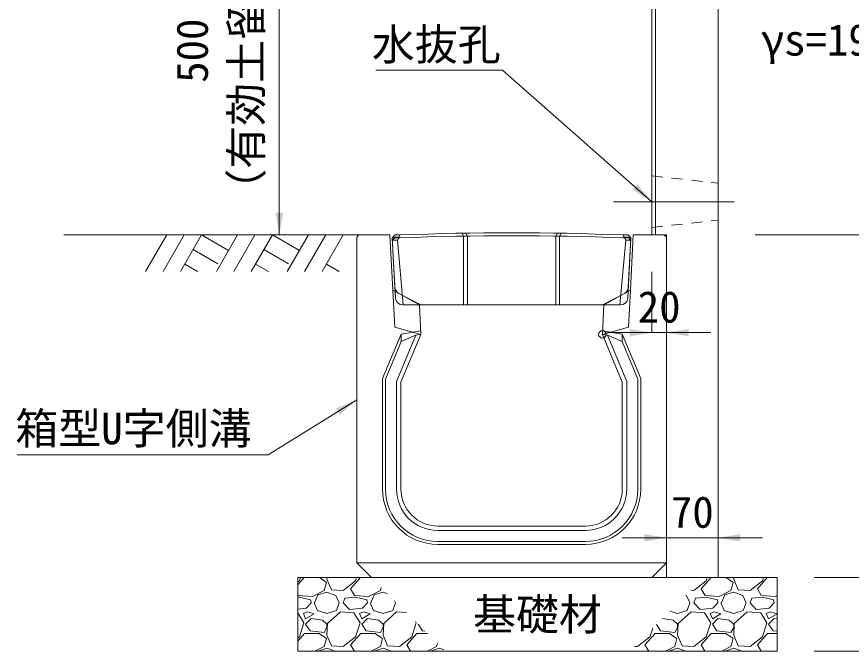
# Model space of a CAD drawing. Units: millimetres at full size. Extents: x 187207 to 255567, y 882048 to 905686.
# Drawn here: x 201053 to 202185, y 899690 to 900551 of the extents above; entities that cross this region are included whole.
import ezdxf
from ezdxf.enums import TextEntityAlignment as Align

# ---------------------------------------------------------------- set-up
doc = ezdxf.new("R2010")
doc.units = ezdxf.units.MM
doc.header["$LTSCALE"] = 20
doc.header["$PDMODE"] = 32
doc.header["$PDSIZE"] = 10
for name, pattern in [('DASHED', [7.5, 6, -1.5]), ('USER1', [28.575, 19.05, -3.175, 3.175, -3.175]), ('USER2', [1.35, 0.75, -0.6])]:
    doc.linetypes.add(name, pattern=pattern)
for name, color, linetype, lineweight in [('0_2', 7, 'Continuous', 20), ('パネックス', 2, 'Continuous', 13), ('基礎材', 7, 'Continuous', 15), ('寸法線', 7, 'Continuous', 13), ('引出線', 4, 'Continuous', 13), ('箱型U字側溝', 2, 'Continuous', 9), ('ﾊｯﾁﾝｸﾞ', 7, 'Continuous', 5)]:
    doc.layers.add(name, color=color, linetype=linetype, lineweight=lineweight)
doc.styles.add('ＭＳ ゴシック', font='')
doc.styles.get('ＭＳ ゴシック').set_extended_font_data('MS Gothic')

# ---------------------------------------------------------------- blocks, each defined once
blk = doc.blocks.new('filled_arrow')
at = {"color": 0, "linetype": 'Continuous', "lineweight": -2}
blk.add_solid([(7.5, 1.25), (0, 0), (7.5, -1.25)], dxfattribs=at)

msp = doc.modelspace()

# ---------------------------------------------------------------- linework, layer by layer
at = {"layer": '0_2'}
msp.add_line((201517.37, 900255.37), (201117.37, 900255.37), dxfattribs=at)
at = {"layer": 'パネックス', "lineweight": 5}
msp.add_line((201919.37, 900755.37), (201919.37, 900255.37), dxfattribs=at)
at = {"layer": 'パネックス'}
for p, q in [((202004.37, 900755.37), (202004.37, 899790.37)), ((201914.37, 900255.37), (201914.37, 900750.37)), ((201914.37, 900335.37), (201914.37, 900265.37)), ((201914.37, 900255.37), (201914.37, 900300.37)), ((201934.37, 900255.37), (201914.37, 900255.37)), ((201934.37, 899790.37), (201934.37, 900255.37)), ((202004.37, 899790.37), (201934.37, 899790.37)), ((201984.37, 899790.37), (201934.37, 899790.37))]:
    msp.add_line(p, q, dxfattribs=at)
at = {"layer": 'パネックス', "linetype": 'USER2', "lineweight": 9}
for p, q in [((201914.37, 900335.37), (202004.37, 900325.37)), ((201914.37, 900265.37), (202004.37, 900275.37))]:
    msp.add_line(p, q, dxfattribs=at)
at = {"layer": '基礎材'}
for p, q in [((201434.37, 899790.37), (201434.37, 899690.37)), ((201434.37, 899790.37), (202084.37, 899790.37)), ((202084.37, 899790.37), (202084.37, 899690.37)), ((201434.37, 899690.37), (202084.37, 899690.37))]:
    msp.add_line(p, q, dxfattribs=at)
at = {"layer": '寸法線'}
for p, q in [((201409.37, 900255.37), (201409.37, 900755.37)), ((201467.37, 900255.37), (201409.37, 900255.37)), ((202054.37, 900255.37), (202377.72, 900255.37)), ((201914.37, 900205.37), (201914.37, 900122.75)), ((201934.37, 900205.37), (201934.37, 900122.75)), ((201994.37, 900122.75), (201854.37, 900122.75)), ((201874.37, 899844.36), (202064.37, 899844.36)), ((201934.37, 899815.37), (201934.37, 899844.36)), ((202004.37, 899815.37), (202004.37, 899844.36)), ((202134.37, 899790.37), (202465.22, 899790.37)), ((202134.37, 899790.37), (202377.72, 899790.37)), ((202134.42, 899790.37), (202465.22, 899790.37)), ((202134.42, 899690.37), (202465.22, 899690.37))]:
    msp.add_line(p, q, dxfattribs=at)
at = {"layer": '寸法線', "linetype": 'USER1', "lineweight": 9}
msp.add_line((201862.52, 900300.37), (202026.23, 900300.37), dxfattribs=at)
at = {"layer": '引出線'}
for points in [[(201914.37, 900300.37), (201711.91, 900478.82), (201540.17, 900478.82)], [(201514.37, 900031.37), (201394.16, 899957.09), (201054.16, 899957.09)]]:
    msp.add_lwpolyline(points, dxfattribs=at)
at = {"layer": '箱型U字側溝'}
for p, q in [((201562.58, 900251.23), (201573.44, 900251.23)), ((201875.28, 900251.23), (201886.15, 900251.23)), ((201574.49, 900120.83), (201574.62, 900110.71)), ((201594.38, 900119.17), (201601.37, 900120.37)), ((201854.37, 900119.17), (201847.37, 900120.37)), ((201874.25, 900120.83), (201874.13, 900110.71)), ((201824.37, 899860.37), (201624.37, 899860.37)), ((201624.37, 899854.37), (201824.37, 899854.37)), ((201824.37, 899839.37), (201624.37, 899839.37)), ((201624.37, 899835.37), (201824.37, 899835.37)), ((201514.37, 899810.37), (201934.37, 899810.37))]:
    msp.add_line(p, q, dxfattribs=at)
at = {"layer": '箱型U字側溝', "lineweight": 18}
msp.add_line((201576.91, 900160.23), (201871.81, 900160.23), dxfattribs=at)
at = {"layer": '箱型U字側溝', "lineweight": 13}
msp.add_line((201824.37, 899860.37), (201624.37, 899860.37), dxfattribs=at)
for points in [[(201599.37, 900160.37), (201563.37, 900180.37), (201559.37, 900255.37), (201517.37, 900255.37), (201514.37, 900252.37), (201514.37, 899810.37), (201534.37, 899790.37), (201914.37, 899790.37), (201934.37, 899810.37), (201934.37, 900252.37), (201931.37, 900255.37), (201889.37, 900255.37), (201885.37, 900180.37), (201849.37, 900160.37), (201847.37, 900120.37), (201874.37, 900055.37), (201874.37, 899910.37)], [(201574.37, 899910.37), (201574.37, 900055.37), (201601.37, 900120.37), (201599.37, 900160.37)]]:
    msp.add_lwpolyline(points, dxfattribs=at)
at = {"layer": '箱型U字側溝', "lineweight": 18}
for points in [[(201566.15, 900184.19), (201562.58, 900251.23), (201566.36, 900255.23)], [(201573.36, 900255.23), (201566.36, 900255.23), (201562.58, 900251.23), (201566.92, 900169.69)], [(201881.8, 900169.69), (201886.15, 900251.23), (201882.36, 900255.23), (201875.36, 900255.23)], [(201882.36, 900255.23), (201886.15, 900251.23), (201882.57, 900184.19)], [(201877.24, 900175.87), (201847.46, 900160.23), (201601.27, 900160.23), (201571.49, 900175.87)]]:
    msp.add_lwpolyline(points, dxfattribs=at)
at = {"layer": '箱型U字側溝', "color": 5, "linetype": 'DASHED'}
for points in [[(201577.43, 900160.23), (201569.58, 900248.23), (201573.36, 900255.23)], [(201871.3, 900160.23), (201879.15, 900248.23), (201875.36, 900255.23)]]:
    msp.add_lwpolyline(points, dxfattribs=at)
at = {"layer": '箱型U字側溝'}
for points in [[(201657.3, 900257.64), (201659.36, 900253.67), (201659.36, 900160.23)], [(201664.36, 900160.23), (201664.36, 900253.75), (201662.3, 900257.72)], [(201784.36, 900160.23), (201784.36, 900253.75), (201786.42, 900257.72)], [(201789.36, 900160.23), (201789.36, 900253.67), (201791.42, 900257.64)], [(201574.37, 899910.37), (201574.37, 900055.37), (201601.37, 900120.37), (201601.12, 900125.4), (201574.49, 900120.83), (201549.37, 900060.36), (201549.37, 899910.37)], [(201553.37, 899910.37), (201553.37, 900059.56), (201574.67, 900110.83), (201594.38, 900119.17), (201568.37, 900056.57), (201568.37, 899910.37)], [(201899.37, 899910.37), (201899.37, 900060.36), (201874.25, 900120.83), (201847.63, 900125.4), (201847.37, 900120.37), (201874.37, 900055.37), (201874.37, 899910.37)], [(201854.37, 900119.17), (201874.13, 900110.71), (201895.37, 900059.56), (201895.37, 899910.37)], [(201880.37, 899910.37), (201880.37, 900056.57), (201854.37, 900119.17)]]:
    msp.add_lwpolyline(points, dxfattribs=at)
at = {"layer": '箱型U字側溝', "color": 5}
for points in [[(201566.36, 900252.32), (201571.74, 900252.23), (201569.58, 900248.23), (201562.73, 900248.34)], [(201882.36, 900252.32), (201876.98, 900252.23), (201879.15, 900248.23), (201885.99, 900248.34)]]:
    msp.add_lwpolyline(points, close=True, dxfattribs=at)
at = {"layer": '箱型U字側溝', "linetype": 'DASHED', "lineweight": 13}
for points in [[(201601.37, 900120.37), (201566.04, 900130.37), (201563.37, 900180.37)], [(201847.37, 900120.37), (201882.71, 900130.37), (201885.37, 900180.37)]]:
    msp.add_lwpolyline(points, dxfattribs=at)
at = {"layer": '箱型U字側溝', "lineweight": 18}
for centre, radius, start, end in [((201724.36, 896456.56), 3801.67, 87.72365, 92.27635), ((201576.14, 900184.72), 10, 183.05288, 242.29297), ((201872.59, 900184.72), 10, 297.70703, 356.94712), ((201576.91, 900170.23), 10, 183.05288, 270), ((201871.81, 900170.23), 10, 270, 356.94712)]:
    msp.add_arc(centre, radius, start, end, dxfattribs=at)
at = {"layer": '箱型U字側溝'}
for centre, radius, start, end in [((201724.36, 896456.56), 3797.67, 87.72245, 92.27755), ((201624.37, 899910.37), 75, 180, 270), ((201624.37, 899910.37), 71, 180, 270), ((201624.37, 899910.37), 56, 180, 270), ((201624.37, 899910.37), 50, 180, 270), ((201824.37, 899910.37), 71, 270, 0), ((201824.37, 899910.37), 56, 270, 0), ((201824.37, 899910.37), 75, 270, 0), ((201824.37, 899910.37), 50, 270, 0)]:
    msp.add_arc(centre, radius, start, end, dxfattribs=at)
at = {"layer": '箱型U字側溝', "lineweight": 13}
for centre, start, end in [((201624.37, 899910.37), 180, 270), ((201824.37, 899910.37), 270, 0)]:
    msp.add_arc(centre, 50, start, end, dxfattribs=at)
at = {"layer": '箱型U字側溝'}
msp.add_point((201847.37, 900120.37), dxfattribs=at)
at = {"layer": 'ﾊｯﾁﾝｸﾞ', "lineweight": 9}
for p, q in [((201256.81, 900255.37), (201228.17, 900205.75)), ((201280.44, 900255.37), (201251.79, 900205.75)), ((201304.06, 900255.37), (201275.41, 900205.75)), ((201304.06, 900255.37), (201340.63, 900234.26)), ((201352.81, 900255.37), (201324.17, 900205.75)), ((201376.44, 900255.37), (201347.79, 900205.75)), ((201400.06, 900255.37), (201371.41, 900205.75)), ((201400.06, 900255.37), (201436.62, 900234.26)), ((201448.81, 900255.37), (201420.16, 900205.75)), ((201472.43, 900255.37), (201443.79, 900205.75)), ((201496.06, 900255.37), (201467.41, 900205.75)), ((201292.64, 900235.59), (201326.05, 900216.3)), ((201388.63, 900235.59), (201422.05, 900216.3)), ((201281.21, 900215.8), (201298.63, 900205.75)), ((201377.21, 900215.8), (201394.63, 900205.75)), ((201473.21, 900215.8), (201490.63, 900205.75))]:
    msp.add_line(p, q, dxfattribs=at)
at = {"layer": 'ﾊｯﾁﾝｸﾞ'}
for p, q in [((201434.37, 899780.43), (201443.32, 899790.37)), ((201436.68, 899786.04), (201438.06, 899790.37)), ((201463.7, 899790.37), (201473.25, 899783.75)), ((201474.11, 899790.37), (201474.01, 899788.33)), ((201506.02, 899775.37), (201519.52, 899790.37)), ((201512.88, 899786.04), (201514.26, 899790.37)), ((201981.3, 899775.37), (201994.8, 899790.37)), ((201988.16, 899786.04), (201989.55, 899790.37)), ((202015.18, 899790.37), (202024.74, 899783.75)), ((202025.6, 899790.37), (202025.5, 899788.33)), ((202057.5, 899775.37), (202071, 899790.37)), ((202064.36, 899786.04), (202065.75, 899790.37)), ((201434.37, 899784.26), (201436.68, 899786.04)), ((201473.25, 899783.75), (201470.2, 899773.09)), ((201474.01, 899788.33), (201480.11, 899773.85)), ((201496.11, 899773.09), (201512.88, 899786.04)), ((201971.4, 899773.09), (201988.16, 899786.04)), ((202024.74, 899783.75), (202021.69, 899773.09)), ((202025.5, 899788.33), (202031.59, 899773.85)), ((202047.6, 899773.09), (202064.36, 899786.04)), ((201435.15, 899766.23), (201434.37, 899767.56)), ((201470.2, 899773.09), (201454.2, 899764.7)), ((201457.25, 899756.32), (201461.82, 899766.99)), ((201461.82, 899766.99), (201474.01, 899770.8)), ((201474.01, 899770.8), (201486.21, 899766.23)), ((201480.11, 899773.85), (201496.11, 899773.09)), ((201511.35, 899766.23), (201506.02, 899775.37)), ((201546.4, 899773.09), (201530.4, 899764.7)), ((201533.45, 899756.32), (201538.02, 899766.99)), ((201538.02, 899766.99), (201550.21, 899770.8)), ((201547.57, 899777.17), (201546.4, 899773.09)), ((201550.21, 899770.8), (201556.18, 899768.56)), ((201960.57, 899766.57), (201961.49, 899766.23)), ((201967.29, 899773.28), (201971.4, 899773.09)), ((201986.64, 899766.23), (201981.3, 899775.37)), ((202021.69, 899773.09), (202005.69, 899764.7)), ((202008.73, 899756.32), (202013.31, 899766.99)), ((202013.31, 899766.99), (202025.5, 899770.8)), ((202025.5, 899770.8), (202037.69, 899766.23)), ((202031.59, 899773.85), (202047.6, 899773.09)), ((202062.84, 899766.23), (202057.5, 899775.37)), ((201436.68, 899763.94), (201434.37, 899763.7)), ((201454.2, 899764.7), (201435.15, 899766.23)), ((201451.92, 899760.13), (201436.68, 899763.94)), ((201452.68, 899756.32), (201445.82, 899748.7)), ((201452.68, 899756.32), (201451.92, 899760.13)), ((201456.49, 899756.32), (201461.06, 899745.65)), ((201486.21, 899766.23), (201490.78, 899756.32)), ((201486.97, 899745.65), (201490.78, 899756.32)), ((201496.11, 899756.32), (201498.4, 899762.42)), ((201504.49, 899747.18), (201496.11, 899756.32)), ((201512.88, 899763.94), (201498.4, 899762.42)), ((201530.4, 899764.7), (201511.35, 899766.23)), ((201528.12, 899760.13), (201512.88, 899763.94)), ((201528.88, 899756.32), (201522.02, 899748.7)), ((201528.88, 899756.32), (201528.12, 899760.13)), ((201532.69, 899756.32), (201537.26, 899745.65)), ((201563.17, 899745.65), (201566.98, 899756.32)), ((201565.74, 899759), (201566.98, 899756.32)), ((201961.49, 899766.23), (201966.06, 899756.32)), ((201962.25, 899745.65), (201966.06, 899756.32)), ((201971.4, 899756.32), (201973.68, 899762.42)), ((201979.78, 899747.18), (201971.4, 899756.32)), ((201988.16, 899763.94), (201973.68, 899762.42)), ((202005.69, 899764.7), (201986.64, 899766.23)), ((202003.4, 899760.13), (201988.16, 899763.94)), ((202004.16, 899756.32), (201997.3, 899748.7)), ((202004.16, 899756.32), (202003.4, 899760.13)), ((202007.97, 899756.32), (202012.54, 899745.65)), ((202037.69, 899766.23), (202042.26, 899756.32)), ((202038.45, 899745.65), (202042.26, 899756.32)), ((202047.6, 899756.32), (202049.88, 899762.42)), ((202055.98, 899747.18), (202047.6, 899756.32)), ((202064.36, 899763.94), (202049.88, 899762.42)), ((202081.89, 899764.7), (202062.84, 899766.23)), ((202079.6, 899760.13), (202064.36, 899763.94)), ((202080.36, 899756.32), (202073.5, 899748.7)), ((202080.36, 899756.32), (202079.6, 899760.13)), ((202084.42, 899766.03), (202081.89, 899764.7)), ((202084.17, 899756.32), (202084.42, 899755.74)), ((201445.82, 899748.7), (201434.37, 899747.71)), ((201447.34, 899744.13), (201442.01, 899741.84)), ((201456.49, 899741.08), (201447.34, 899744.13)), ((201461.06, 899745.65), (201474.01, 899741.84)), ((201474.01, 899741.84), (201486.97, 899745.65)), ((201492.3, 899744.13), (201474.78, 899728.13)), ((201510.59, 899742.61), (201492.3, 899744.13)), ((201522.02, 899748.7), (201504.49, 899747.18)), ((201523.54, 899744.13), (201518.21, 899741.84)), ((201532.69, 899741.08), (201523.54, 899744.13)), ((201537.26, 899745.65), (201550.21, 899741.84)), ((201550.21, 899741.84), (201563.17, 899745.65)), ((201568.5, 899744.13), (201550.98, 899728.13)), ((201581.71, 899743.03), (201568.5, 899744.13)), ((201938.9, 899744.9), (201949.3, 899741.84)), ((201949.3, 899741.84), (201962.25, 899745.65)), ((201967.59, 899744.13), (201950.06, 899728.13)), ((201985.87, 899742.61), (201967.59, 899744.13)), ((201997.3, 899748.7), (201979.78, 899747.18)), ((201998.83, 899744.13), (201993.49, 899741.84)), ((202007.97, 899741.08), (201998.83, 899744.13)), ((202012.54, 899745.65), (202025.5, 899741.84)), ((202025.5, 899741.84), (202038.45, 899745.65)), ((202043.79, 899744.13), (202026.26, 899728.13)), ((202062.07, 899742.61), (202043.79, 899744.13)), ((202073.5, 899748.7), (202055.98, 899747.18)), ((202075.03, 899744.13), (202069.69, 899741.84)), ((202084.17, 899741.08), (202075.03, 899744.13)), ((201434.39, 899742.61), (201434.37, 899742.61)), ((201442.77, 899728.89), (201434.39, 899742.61)), ((201442.01, 899741.84), (201445.06, 899734.22)), ((201445.06, 899734.22), (201456.49, 899741.08)), ((201452.68, 899734.99), (201445.06, 899727.37)), ((201467.92, 899732.7), (201452.68, 899734.99)), ((201474.01, 899727.37), (201467.92, 899732.7)), ((201518.97, 899728.89), (201510.59, 899742.61)), ((201518.21, 899741.84), (201521.26, 899734.22)), ((201521.26, 899734.22), (201532.69, 899741.08)), ((201528.88, 899734.99), (201521.26, 899727.37)), ((201544.12, 899732.7), (201528.88, 899734.99)), ((201550.21, 899727.37), (201544.12, 899732.7)), ((201943.2, 899732.7), (201928.86, 899734.85)), ((201949.3, 899727.37), (201943.2, 899732.7)), ((201994.26, 899728.89), (201985.87, 899742.61)), ((201993.49, 899741.84), (201996.54, 899734.22)), ((201996.54, 899734.22), (202007.97, 899741.08)), ((202004.16, 899734.99), (201996.54, 899727.37)), ((202019.4, 899732.7), (202004.16, 899734.99)), ((202025.5, 899727.37), (202019.4, 899732.7)), ((202070.46, 899728.89), (202062.07, 899742.61)), ((202069.69, 899741.84), (202072.74, 899734.22)), ((202072.74, 899734.22), (202084.17, 899741.08)), ((202080.36, 899734.99), (202072.74, 899727.37)), ((202084.42, 899734.38), (202080.36, 899734.99)), ((201436.68, 899709.84), (201442.77, 899728.89)), ((201445.06, 899727.37), (201451.15, 899718.22)), ((201470.2, 899715.94), (201474.01, 899722.79)), ((201474.78, 899728.13), (201474.01, 899712.13)), ((201474.01, 899722.79), (201474.01, 899727.37)), ((201512.88, 899709.84), (201518.97, 899728.89)), ((201521.26, 899727.37), (201527.35, 899718.22)), ((201546.4, 899715.94), (201550.21, 899722.79)), ((201550.98, 899728.13), (201550.21, 899712.13)), ((201550.21, 899722.79), (201550.21, 899727.37)), ((201589.08, 899709.84), (201595.17, 899728.89)), ((201595.17, 899728.89), (201594.1, 899730.64)), ((201597.62, 899727.13), (201603.55, 899718.22)), ((201911.96, 899709.84), (201915.78, 899721.78)), ((201920.75, 899726.75), (201926.44, 899718.22)), ((201945.49, 899715.94), (201949.3, 899722.79)), ((201950.06, 899728.13), (201949.3, 899712.13)), ((201949.3, 899722.79), (201949.3, 899727.37)), ((201988.16, 899709.84), (201994.26, 899728.89)), ((201996.54, 899727.37), (202002.64, 899718.22)), ((202021.69, 899715.94), (202025.5, 899722.79)), ((202026.26, 899728.13), (202025.5, 899712.13)), ((202025.5, 899722.79), (202025.5, 899727.37)), ((202064.36, 899709.84), (202070.46, 899728.89)), ((202072.74, 899727.37), (202078.84, 899718.22)), ((201434.37, 899704.23), (201443.53, 899714.41)), ((201443.53, 899714.41), (201463.35, 899714.41)), ((201451.15, 899718.22), (201470.2, 899715.94)), ((201463.35, 899714.41), (201473.25, 899707.55)), ((201474.01, 899712.13), (201480.11, 899697.65)), ((201506.02, 899699.17), (201519.73, 899714.41)), ((201519.73, 899714.41), (201539.55, 899714.41)), ((201527.35, 899718.22), (201546.4, 899715.94)), ((201539.55, 899714.41), (201549.45, 899707.55)), ((201550.21, 899712.13), (201556.31, 899697.65)), ((201582.22, 899699.17), (201595.93, 899714.41)), ((201595.93, 899714.41), (201610.33, 899714.41)), ((201603.55, 899718.22), (201606.93, 899717.82)), ((201905.1, 899699.17), (201918.82, 899714.41)), ((201918.82, 899714.41), (201938.63, 899714.41)), ((201926.44, 899718.22), (201945.49, 899715.94)), ((201938.63, 899714.41), (201948.54, 899707.55)), ((201949.3, 899712.13), (201955.39, 899697.65)), ((201981.3, 899699.17), (201995.02, 899714.41)), ((201995.02, 899714.41), (202014.83, 899714.41)), ((202002.64, 899718.22), (202021.69, 899715.94)), ((202014.83, 899714.41), (202024.74, 899707.55)), ((202025.5, 899712.13), (202031.59, 899697.65)), ((202057.5, 899699.17), (202071.22, 899714.41)), ((202071.22, 899714.41), (202084.42, 899714.41)), ((202078.84, 899718.22), (202084.42, 899717.55)), ((201434.37, 899708.06), (201436.68, 899709.84)), ((201473.25, 899707.55), (201470.2, 899696.89)), ((201496.11, 899696.89), (201512.88, 899709.84)), ((201511.15, 899690.37), (201506.02, 899699.17)), ((201549.45, 899707.55), (201546.4, 899696.89)), ((201572.31, 899696.89), (201589.08, 899709.84)), ((201587.35, 899690.37), (201582.22, 899699.17)), ((201623.77, 899700.97), (201622.6, 899696.89)), ((201895.2, 899696.89), (201911.96, 899709.84)), ((201910.24, 899690.37), (201905.1, 899699.17)), ((201948.54, 899707.55), (201945.49, 899696.89)), ((201971.4, 899696.89), (201988.16, 899709.84)), ((201986.44, 899690.37), (201981.3, 899699.17)), ((202024.74, 899707.55), (202021.69, 899696.89)), ((202047.6, 899696.89), (202064.36, 899709.84)), ((202062.64, 899690.37), (202057.5, 899699.17)), ((201434.95, 899690.37), (201434.37, 899691.36)), ((201470.2, 899696.89), (201457.77, 899690.37)), ((201461.64, 899690.37), (201461.82, 899690.79)), ((201461.82, 899690.79), (201474.01, 899694.6)), ((201474.01, 899694.6), (201485.29, 899690.37)), ((201480.11, 899697.65), (201496.11, 899696.89)), ((201546.4, 899696.89), (201533.97, 899690.37)), ((201537.84, 899690.37), (201538.02, 899690.79)), ((201538.02, 899690.79), (201550.21, 899694.6)), ((201550.21, 899694.6), (201561.49, 899690.37)), ((201556.31, 899697.65), (201572.31, 899696.89)), ((201622.6, 899696.89), (201610.17, 899690.37)), ((201614.04, 899690.37), (201614.22, 899690.79)), ((201614.22, 899690.79), (201626.41, 899694.6)), ((201626.41, 899694.6), (201632.38, 899692.36)), ((201884.37, 899690.37), (201884.38, 899690.37)), ((201891.09, 899697.08), (201895.2, 899696.89)), ((201945.49, 899696.89), (201933.05, 899690.37)), ((201936.93, 899690.37), (201937.11, 899690.79)), ((201937.11, 899690.79), (201949.3, 899694.6)), ((201949.3, 899694.6), (201960.58, 899690.37)), ((201955.39, 899697.65), (201971.4, 899696.89)), ((202021.69, 899696.89), (202009.25, 899690.37)), ((202013.13, 899690.37), (202013.31, 899690.79)), ((202013.31, 899690.79), (202025.5, 899694.6)), ((202025.5, 899694.6), (202036.78, 899690.37)), ((202031.59, 899697.65), (202047.6, 899696.89))]:
    msp.add_line(p, q, dxfattribs=at)

# ---------------------------------------------------------------- block references
at = {"layer": '寸法線', "xscale": 4, "yscale": 4}
for p, rotation in [((201409.37, 900255.37), 90), ((201914.37, 900122.75), 180), ((201934.37, 899844.36), 180)]:
    msp.add_blockref('filled_arrow', p, dxfattribs=dict(at, rotation=rotation))
for p in [(201934.37, 900122.75), (202004.37, 899844.36)]:
    msp.add_blockref('filled_arrow', p, dxfattribs=at)
at = {"layer": '引出線', "xscale": 4, "yscale": 4}
for p, rotation in [((201914.37, 900300.37), 138.6), ((201514.37, 900031.37), 211.7)]:
    msp.add_blockref('filled_arrow', p, dxfattribs=dict(at, rotation=rotation))

# ---------------------------------------------------------------- texts
at = {"layer": '寸法線', "style": 'ＭＳ ゴシック'}
for s, p in [('（有効土留め高)', (201398.58, 900286.84)), ('500', (201325.45, 900461.66))]:
    msp.add_text(s, height=42.72, rotation=90, dxfattribs=at).set_placement(p, align=Align.BOTTOM_LEFT)
msp.add_text('γs=19kN/ｍ3', height=42.72, dxfattribs=at).set_placement((202062.34, 900541.38), align=Align.TOP_LEFT)
for s, p in [('20', (201924.37, 900157.75)), ('70', (201969.37, 899879.36)), ('基礎材', (201759.37, 899740.37))]:
    msp.add_text(s, height=42.72, dxfattribs=at).set_placement(p, align=Align.MIDDLE_CENTER)
at = {"layer": '引出線', "style": 'ＭＳ ゴシック'}
msp.add_text('水抜孔', height=42.72, dxfattribs=at).set_placement((201709.66, 900535.1), align=Align.TOP_RIGHT)
msp.add_text('箱型U字側溝', height=42.72, dxfattribs=at).set_placement((201211.66, 900014.06), align=Align.TOP_CENTER)

doc.saveas('drawing.dxf')
